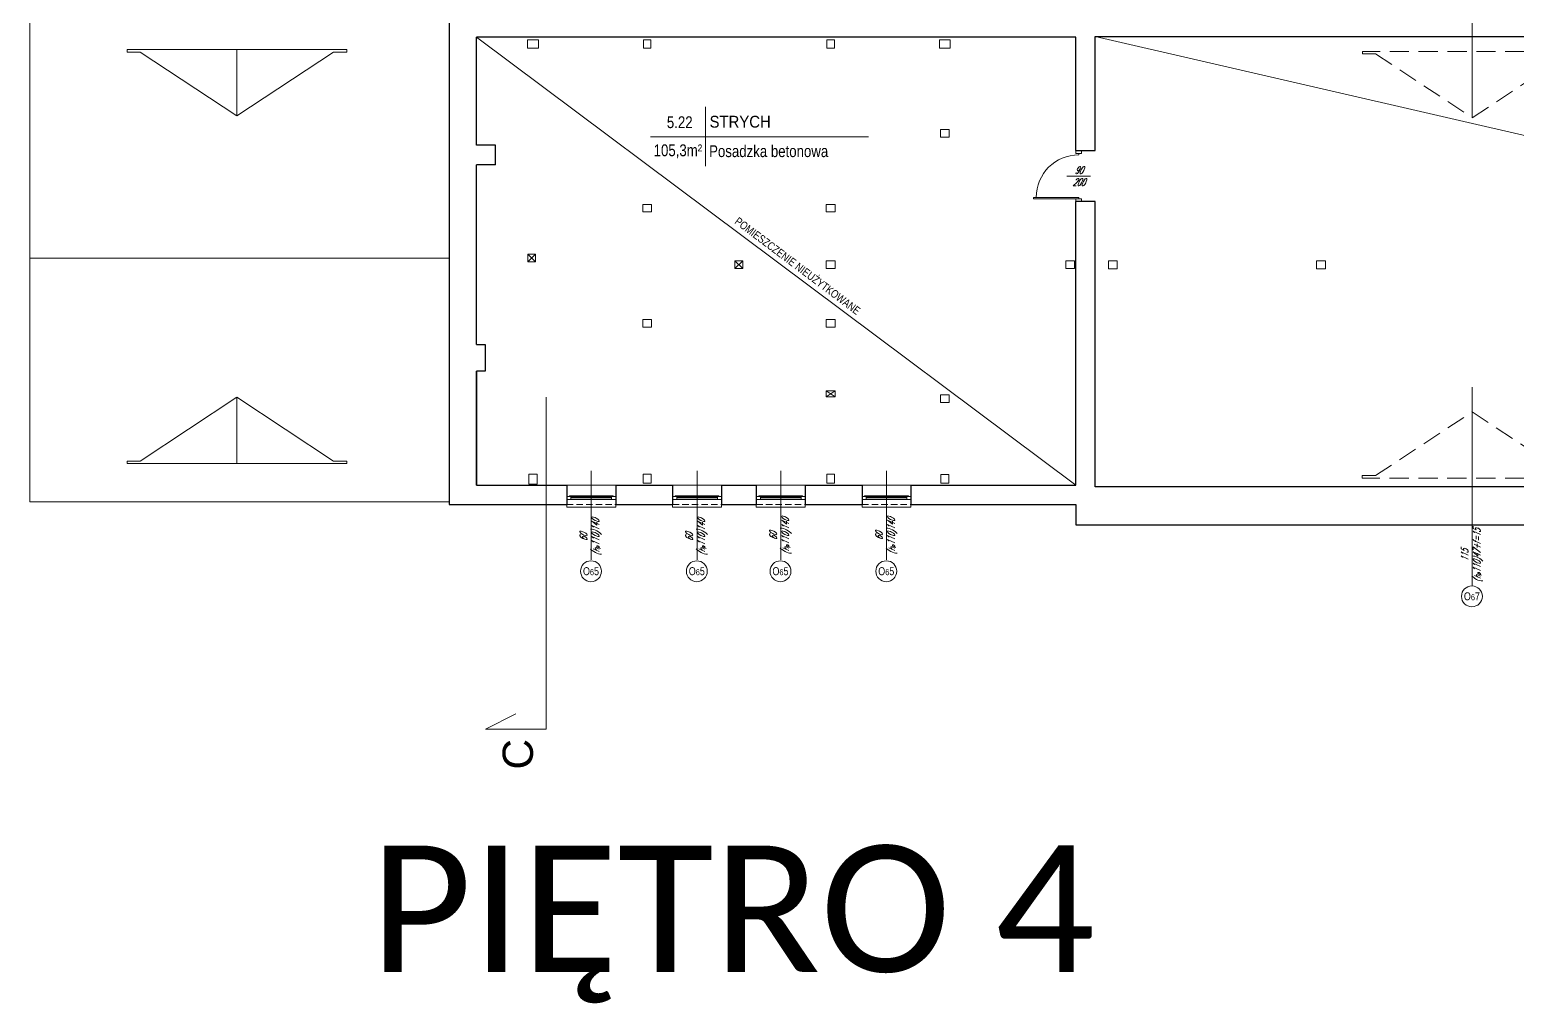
# Model space of a CAD drawing. Header units: millimetres. Extents: x -18485 to 40303, y -22087 to 35064.
# Drawn here: x 7615 to 10559, y -19836 to -17910 of the extents above; entities that cross this region are included whole.
import ezdxf
from ezdxf.enums import TextEntityAlignment as Align

# ---------------------------------------------------------------- set-up
doc = ezdxf.new("R2010")
doc.units = ezdxf.units.MM
doc.linetypes.add('DASHED', pattern=[19.05, 12.7, -6.35])
doc.layers.get('0').update_dxf_attribs({"lineweight": 25})
for name, color, linetype, lineweight in [('01-2_konstrukcja dachu', 1, 'Continuous', 20), ('01_ściany', 2, 'Continuous', 25), ('03-01_okna', 5, 'Continuous', 15), ('03_drzwi', 1, 'Continuous', 0), ('04-1_widok', 251, 'Continuous', 5), ('04-2_nad', 251, 'DASHED', 5), ('05-03_opis', 10, 'Continuous', 5)]:
    doc.layers.add(name, color=color, linetype=linetype, lineweight=lineweight)
doc.styles.add('APLUS', font='arial.ttf', dxfattribs={"width": 0.6})
doc.styles.add('ariel', font='arial.ttf', dxfattribs={"width": 0.8})
doc.styles.add('ariel_wym', font='simplex.shx', dxfattribs={"width": 0.65, "oblique": 25})
doc.styles.get("Standard").update_dxf_attribs({"font": 'txt.shx'})

# ---------------------------------------------------------------- blocks, each defined once
blk = doc.blocks.new('*U1466')
blk.add_line((0, 0.375), (0, 0.4))
at = {"ltscale": 0.8}
blk.add_lwpolyline([(-0.05, 0.4), (-0.05, 0.45), (0.05, 0.45), (0.05, 0.4)], close=True, dxfattribs=at)
blk.add_lwpolyline([(0, -0.4), (0, -0.375), (-0.8, -0.375), (-0.8, -0.4), (-0.05, -0.4), (0.05, -0.4), (0.05, -0.45), (-0.05, -0.45), (-0.05, -0.4)])
blk.add_arc((0, -0.375), 0.75, 90, 180)
blk = doc.blocks.new('*U1476')
blk.add_lwpolyline([(0, 0), (-1, 0), (-1, 1), (-0.75, 0.5)])
at = {"style": 'APLUS'}
blk.add_attdef('L1', text='', height=0.5, dxfattribs=at).set_placement((-1.415, 0.466), align=Align.MIDDLE_CENTER)

msp = doc.modelspace()

# ---------------------------------------------------------------- linework, layer by layer
at = {"layer": '01-2_konstrukcja dachu'}
for p, q in [((8600.9, -18369.1), (8615.9, -18353.8)), ((8600.9, -18353.8), (8615.9, -18369.1)), ((9010.9, -18382.3), (9026.2, -18367.3)), ((9010.9, -18367.3), (9026.2, -18382.3)), ((9191.4, -18636.3), (9208.9, -18624.3)), ((9191.4, -18624.3), (9208.9, -18636.3))]:
    msp.add_line(p, q, dxfattribs=at)
for points in [[(8600.4, -17946.3), (8600.4, -17929.3), (8621.9, -17929.3), (8621.9, -17946.3)], [(8829.6, -17946.3), (8829.6, -17929.3), (8844.6, -17929.3), (8844.6, -17946.3)], [(9192.6, -17946.3), (9192.6, -17929.3), (9207.6, -17929.3), (9207.6, -17946.3)], [(9415.4, -17946.3), (9415.4, -17929.3), (9436.9, -17929.3), (9436.9, -17946.3)], [(9417.4, -18122.3), (9417.4, -18107.3), (9434.9, -18107.3), (9434.9, -18122.3)], [(8828.4, -18270.3), (8828.4, -18255.3), (8845.9, -18255.3), (8845.9, -18270.3)], [(9191.4, -18270.3), (9191.4, -18255.3), (9208.9, -18255.3), (9208.9, -18270.3)], [(8600.9, -18369.1), (8600.9, -18353.8), (8615.9, -18353.8), (8615.9, -18369.1)], [(9010.9, -18382.3), (9010.9, -18367.3), (9026.2, -18367.3), (9026.2, -18382.3)], [(9191.4, -18382.3), (9191.4, -18367.3), (9208.9, -18367.3), (9208.9, -18382.3)], [(9665.9, -18382.3), (9665.9, -18367.3), (9682.9, -18367.3), (9682.9, -18382.3)], [(9749.9, -18382.5), (9749.9, -18367), (9767.4, -18367), (9767.4, -18382.5)], [(10161.9, -18382.5), (10161.9, -18367), (10179.4, -18367), (10179.4, -18382.5)], [(8828.4, -18498.3), (8828.4, -18483.3), (8845.9, -18483.3), (8845.9, -18498.3)], [(9191.4, -18498.3), (9191.4, -18483.3), (9208.9, -18483.3), (9208.9, -18498.3)], [(9191.4, -18636.3), (9191.4, -18624.3), (9208.9, -18624.3), (9208.9, -18636.3)], [(9417.4, -18647.2), (9417.4, -18632.2), (9434.9, -18632.2), (9434.9, -18647.2)], [(8603.1, -18808.8), (8603.1, -18789.3), (8619.1, -18789.3), (8619.1, -18808.8)], [(8829.4, -18806.8), (8829.4, -18789.3), (8844.9, -18789.3), (8844.9, -18806.8)], [(9192.4, -18806.8), (9192.4, -18789.3), (9207.9, -18789.3), (9207.9, -18806.8)], [(9418.4, -18807.3), (9418.4, -18789.8), (9433.9, -18789.8), (9433.9, -18807.3)]]:
    msp.add_lwpolyline(points, close=True, dxfattribs=at)
at = {"layer": '01_ściany'}
for p, q in [((8445.1, -15981.2), (8445.1, -18849.3)), ((9685.6, -17924.2), (8499.1, -17924.2)), ((8499.1, -18137.8), (8499.1, -17924.2)), ((9685.6, -18148.8), (9685.6, -17924.2)), ((9723.6, -18148.8), (9723.6, -17923)), ((9723.6, -17923), (12162.1, -17923)), ((8499.1, -18044.5), (8499.1, -17935.8)), ((8537.1, -18137.8), (8499.1, -18137.8)), ((8537.1, -18176.8), (8537.1, -18137.8)), ((9685.6, -18148.8), (9723.6, -18148.8)), ((8537.1, -18176.8), (8499.1, -18176.8)), ((8499.1, -18532.3), (8499.1, -18176.8)), ((8499.1, -18235.3), (8499.1, -18189.3)), ((9685.6, -18811.3), (9685.6, -18249.8)), ((9723.6, -18249.8), (9685.6, -18249.8)), ((9723.6, -18814.5), (9723.6, -18249.8)), ((8499.1, -18532.3), (8516.4, -18532.3)), ((8516.4, -18532.3), (8516.4, -18585.2)), ((8499.1, -18811.3), (8499.1, -18585.2)), ((8516.4, -18585.2), (8499.1, -18585.2)), ((8499.1, -18585.2), (8499.1, -18811.3)), ((8499.1, -18811.3), (8678.1, -18811.3)), ((8678.1, -18811.3), (8678.1, -18849.3)), ((8774.8, -18811.3), (8887.5, -18811.3)), ((8774.8, -18811.3), (8774.8, -18849.3)), ((8887.5, -18811.3), (8887.5, -18849.3)), ((8984.1, -18811.3), (9053.1, -18811.3)), ((8984.1, -18811.3), (8984.1, -18849.3)), ((9053.1, -18811.3), (9053.1, -18849.3)), ((9149.7, -18811.3), (9262.4, -18811.3)), ((9149.7, -18811.3), (9149.7, -18849.3)), ((9262.4, -18811.3), (9262.4, -18849.3)), ((9359.1, -18811.3), (9685.6, -18811.3)), ((9359.1, -18811.3), (9359.1, -18849.3)), ((12605.6, -18814.5), (9723.6, -18814.5)), ((8445.1, -18849.3), (8678.1, -18849.3)), ((8774.8, -18849.3), (8887.5, -18849.3)), ((8984.1, -18849.3), (9053.1, -18849.3)), ((9149.7, -18849.3), (9262.4, -18849.3)), ((9359.1, -18849.3), (9685.6, -18849.3)), ((9685.6, -18849.3), (9685.6, -18889.5)), ((9685.6, -18889.5), (12223.9, -18889.5))]:
    msp.add_line(p, q, dxfattribs=at)
at = {"layer": '03-01_okna', "linetype": 'Continuous', "lineweight": 0}
for p, q in [((8686.1, -18836.3), (8766.8, -18836.3)), ((8766.8, -18839.3), (8686.1, -18839.3)), ((8687.1, -18832.3), (8687.1, -18836.3)), ((8687.1, -18834.3), (8765.8, -18834.3)), ((8687.1, -18834.8), (8765.8, -18834.8)), ((8765.8, -18832.3), (8765.8, -18836.3)), ((8895.5, -18836.3), (8976.1, -18836.3)), ((8976.1, -18839.3), (8895.5, -18839.3)), ((8896.5, -18832.3), (8896.5, -18836.3)), ((8896.5, -18834.3), (8975.1, -18834.3)), ((8896.5, -18834.8), (8975.1, -18834.8)), ((8975.1, -18832.3), (8975.1, -18836.3)), ((9061.1, -18836.3), (9141.7, -18836.3)), ((9141.7, -18839.3), (9061.1, -18839.3)), ((9062.1, -18832.3), (9062.1, -18836.3)), ((9062.1, -18834.3), (9140.7, -18834.3)), ((9062.1, -18834.8), (9140.7, -18834.8)), ((9140.7, -18832.3), (9140.7, -18836.3)), ((9270.4, -18836.3), (9351.1, -18836.3)), ((9351.1, -18839.3), (9270.4, -18839.3)), ((9271.4, -18832.3), (9271.4, -18836.3)), ((9271.4, -18834.3), (9350.1, -18834.3)), ((9271.4, -18834.8), (9350.1, -18834.8)), ((9350.1, -18832.3), (9350.1, -18836.3)), ((8678.1, -18849.3), (8678.1, -18854.3)), ((8678.1, -18854.3), (8774.8, -18854.3)), ((8774.8, -18849.3), (8774.8, -18854.3)), ((8887.5, -18849.3), (8887.5, -18854.3)), ((8887.5, -18854.3), (8984.1, -18854.3)), ((8984.1, -18849.3), (8984.1, -18854.3)), ((9053.1, -18849.3), (9053.1, -18854.3)), ((9053.1, -18854.3), (9149.7, -18854.3)), ((9149.7, -18849.3), (9149.7, -18854.3)), ((9262.4, -18849.3), (9262.4, -18854.3)), ((9262.4, -18854.3), (9359.1, -18854.3)), ((9359.1, -18849.3), (9359.1, -18854.3))]:
    msp.add_line(p, q, dxfattribs=at)
at = {"layer": '03-01_okna', "linetype": 'DASHED'}
for p, q in [((8678.1, -18849.3), (8774.8, -18849.3)), ((8887.5, -18849.3), (8984.1, -18849.3)), ((9053.1, -18849.3), (9149.7, -18849.3)), ((9262.4, -18849.3), (9359.1, -18849.3))]:
    msp.add_line(p, q, dxfattribs=at)
at = {"layer": '03-01_okna', "linetype": 'Continuous', "lineweight": 0}
for points in [[(8686.1, -18833.3), (8678.1, -18833.3), (8678.1, -18839.3), (8686.1, -18839.3)], [(8774.8, -18833.3), (8766.8, -18833.3), (8766.8, -18839.3), (8774.8, -18839.3)], [(8895.5, -18833.3), (8887.5, -18833.3), (8887.5, -18839.3), (8895.5, -18839.3)], [(8984.1, -18833.3), (8976.1, -18833.3), (8976.1, -18839.3), (8984.1, -18839.3)], [(9061.1, -18833.3), (9053.1, -18833.3), (9053.1, -18839.3), (9061.1, -18839.3)], [(9149.7, -18833.3), (9141.7, -18833.3), (9141.7, -18839.3), (9149.7, -18839.3)], [(9270.4, -18833.3), (9262.4, -18833.3), (9262.4, -18839.3), (9270.4, -18839.3)], [(9359.1, -18833.3), (9351.1, -18833.3), (9351.1, -18839.3), (9359.1, -18839.3)]]:
    msp.add_lwpolyline(points, close=True, dxfattribs=at)
for points in [[(8683.1, -18833.3), (8683.1, -18832.3), (8769.8, -18832.3), (8769.8, -18833.3)], [(8892.5, -18833.3), (8892.5, -18832.3), (8979.1, -18832.3), (8979.1, -18833.3)], [(9058.1, -18833.3), (9058.1, -18832.3), (9144.7, -18832.3), (9144.7, -18833.3)], [(9267.4, -18833.3), (9267.4, -18832.3), (9354.1, -18832.3), (9354.1, -18833.3)]]:
    msp.add_lwpolyline(points, dxfattribs=at)
at = {"layer": '04-1_widok'}
for p, q in [((7615.1, -17878.9), (7615.1, -18844.1)), ((8025.1, -18080.3), (8025.1, -17949)), ((7615.1, -18361.5), (8445.1, -18361.5)), ((8025.1, -18637), (8025.1, -18768.2)), ((8774.8, -18811.3), (8678.1, -18811.3)), ((8984.1, -18811.3), (8887.5, -18811.3)), ((9149.7, -18811.3), (9053.1, -18811.3)), ((9359.1, -18811.3), (9262.4, -18811.3)), ((8445.1, -18844.1), (7615.1, -18844.1))]:
    msp.add_line(p, q, dxfattribs=at)
for points in [[(7807.6, -17949), (7807.6, -17954), (7833.7, -17954), (8025.1, -18080.3), (8216.5, -17954), (8242.6, -17954), (8242.6, -17949)], [(7807.6, -18768.2), (7807.6, -18763.2), (7833.7, -18763.2), (8025.1, -18637), (8216.5, -18763.2), (8242.6, -18763.2), (8242.6, -18768.2)]]:
    msp.add_lwpolyline(points, close=True, dxfattribs=at)
at = {"layer": '04-2_nad', "ltscale": 3}
for p, q in [((10470.2, -18083.7), (10470.2, -17952.4)), ((10469.9, -18665.9), (10469.9, -18797.2))]:
    msp.add_line(p, q, dxfattribs=at)
for points in [[(10252.7, -17952.4), (10252.7, -17957.4), (10278.8, -17957.4), (10470.2, -18083.7), (10661.5, -17957.4), (10687.7, -17957.4), (10687.7, -17952.4)], [(10252.4, -18797.2), (10252.4, -18792.2), (10278.5, -18792.2), (10469.9, -18665.9), (10661.2, -18792.2), (10687.4, -18792.2), (10687.4, -18797.2)]]:
    msp.add_lwpolyline(points, close=True, dxfattribs=at)
at = {"layer": '05-03_opis', "lineweight": 0}
for p, q in [((10469.9, -18076), (10469.9, -17682.4)), ((9714.7, -18199.3), (9667.5, -18199.3)), ((10469.9, -18616.9), (10469.9, -19010.4)), ((8726.4, -18782.7), (8726.4, -18958.7)), ((8935.8, -18782.7), (8935.8, -18958.7)), ((9101.4, -18782.7), (9101.4, -18958.7)), ((9310.8, -18782.7), (9310.8, -18958.7))]:
    msp.add_line(p, q, dxfattribs=at)
at = {"layer": '05-03_opis'}
for p, q in [((8499.1, -17924.2), (9685.6, -18811.3)), ((9723.6, -17923), (13594.6, -18814.5)), ((8952.4, -18062.1), (8952.4, -18179.9)), ((8843.4, -18121.5), (9275.1, -18121.5)), ((8636.9, -19173.8), (8636.9, -18636.6))]:
    msp.add_line(p, q, dxfattribs=at)
at = {"layer": '05-03_opis', "lineweight": 0}
for centre in [(8725.9, -18981.4), (8935.3, -18981.4), (9100.9, -18981.4), (9310.3, -18981.4), (10469.4, -19031.1)]:
    msp.add_circle(centre, 20.7, dxfattribs=at)

# ---------------------------------------------------------------- block references
at = {"layer": '03_drzwi', "xscale": 112.2222222221872, "yscale": 112.2222222221872, "zscale": 112.2222222221872}
msp.add_blockref('*U1466', (9691.2, -18199.3), dxfattribs=at)
at = {"layer": '05-03_opis', "xscale": 120, "yscale": 120, "zscale": 120, "rotation": 90}
msp.add_blockref('*U1476', (8636.9, -19173.8), dxfattribs=at).add_auto_attribs({'L1': 'C'})

# ---------------------------------------------------------------- texts
at = {"insert": (8288.8, -19524.3), "char_height": 2.5, "width": 3076.14, "attachment_point": 1}
msp.add_mtext('{\\fCalibri|b0|i0|c0|p34;\\H100x;PIĘTRO 4}', dxfattribs=at)
at = {"layer": '05-03_opis', "style": 'ariel'}
for s, insert, char_height, width, attachment_point in [(' 5.22', (8897.9, -18092.8), 23.42, 108.913, 5), ('{\\W0.9; STRYCH}', (8952.4, -18091.8), 23.423, 322.789, 4), ('105,3m²', (8897.9, -18150.4), 23.42, 108.913, 5), (' Posadzka betonowa', (8952.4, -18150.1), 23.423, 322.789, 4)]:
    msp.add_mtext(s, dxfattribs=dict(at, insert=insert, char_height=char_height, width=width, attachment_point=attachment_point))
at = {"layer": '05-03_opis', "lineweight": 0, "attachment_point": 5}
for s, insert, char_height, width, style in [('90\\P200', (9691.3, -18199.3), 14.4, 68.936, 'ariel_wym'), ('O{\\H0.7576x;6}5', (8725.9, -18981.4), 15.84, 75.194, 'ariel'), ('O{\\H0.7576x;6}5', (8935.3, -18981.4), 15.84, 75.194, 'ariel'), ('O{\\H0.7576x;6}5', (9100.9, -18981.4), 15.84, 75.194, 'ariel'), ('O{\\H0.7576x;6}5', (9310.3, -18981.4), 15.84, 75.194, 'ariel'), ('O{\\H0.7576x;6}7', (10469.4, -19031.1), 15.84, 75.194, 'ariel')]:
    msp.add_mtext(s, dxfattribs=dict(at, insert=insert, char_height=char_height, width=width, style=style))
for s, insert, char_height, width, rotation, style in [('POMIESZCZENIE NIEUŻYTKOWANE', (9134.8, -18377.2), 15.84, 743.586, 323, 'ariel'), ('60\\P({\\H0.8333x;h\\H0.6x;p}110)140', (8725.4, -18913.8), 14.4, 62.661, 90, 'ariel_wym'), ('60\\P({\\H0.8333x;h\\H0.6x;p}110)140', (8934.7, -18913.8), 14.4, 62.661, 90, 'ariel_wym'), ('60\\P({\\H0.8333x;h\\H0.6x;p}110)140', (9100.9, -18911.8), 14.4, 62.661, 90, 'ariel_wym'), ('60\\P({\\H0.8333x;h\\H0.6x;p}110)140', (9310.3, -18911.8), 14.4, 62.661, 90, 'ariel_wym'), ('115\\P({\\H0.8333x;h\\H0.6x;p}110)47+f=15', (10469.4, -18949.9), 14.4, 62.661, 90, 'ariel_wym')]:
    msp.add_mtext(s, dxfattribs=dict(at, insert=insert, char_height=char_height, width=width, rotation=rotation, style=style))

doc.saveas('drawing.dxf')
